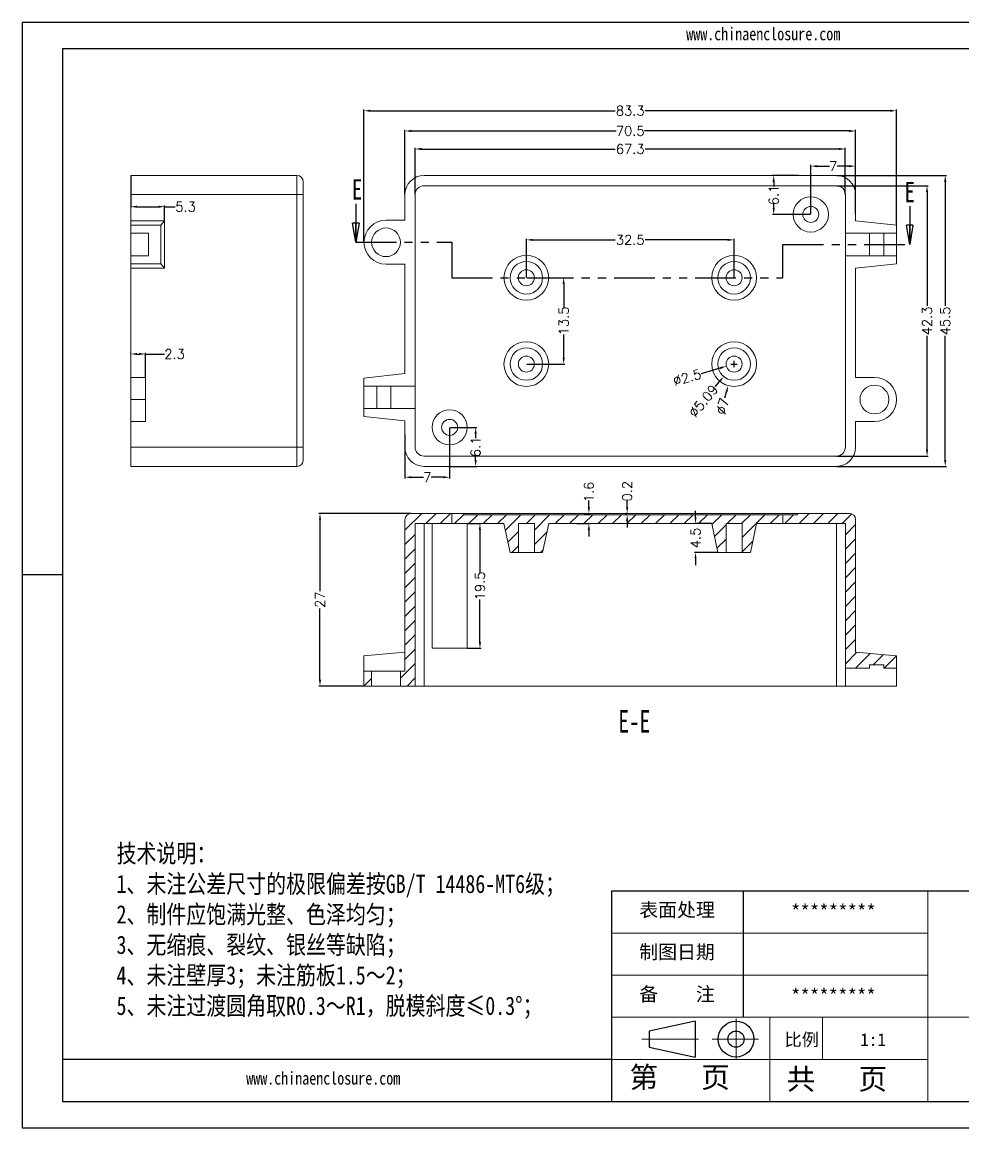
# Model space of a CAD drawing. Header units: inches. Extents: x 3288 to 3801, y 519 to 692.
# Drawn here: x 3556.5 to 3703.7, y 519 to 692 of the extents above; entities that cross this region are included whole.
import ezdxf

# ---------------------------------------------------------------- set-up
doc = ezdxf.new("R2010")
doc.units = ezdxf.units.IN
doc.linetypes.add('CENTER2', pattern=[28.575, 19.05, -3.175, 3.175, -3.175])
doc.linetypes.add('PHANTOM', pattern=[12.7, 6.35, -1.27, 1.27, -1.27, 1.27, -1.27])
doc.layers.add('文字', color=81, linetype='Continuous')
for name, color, linetype, lineweight in [('粗实线', 7, 'Continuous', 30), ('细实线', 3, 'Continuous', 9), ('细点划线', 2, 'CENTER2', 9)]:
    doc.layers.add(name, color=color, linetype=linetype, lineweight=lineweight)
doc.styles.add('SLDTEXTSTYLE0', font='TXT', dxfattribs={"width": 0.75})
doc.styles.add('SLDTEXTSTYLE3', font='TXT', dxfattribs={"width": 0.7})
doc.styles.get("Standard").update_dxf_attribs({"font": 'txt', "bigfont": 'gbcbig.shx'})
doc.styles.add('宋体', font='', dxfattribs={"width": 0.8, "height": 3.5})
doc.styles.get('宋体').set_extended_font_data('SimSun')
doc.dimstyles.new('1.5', dxfattribs={"dimtxt": 1.5, "dimasz": 1, "dimexe": 0.18, "dimexo": 0.0625, "dimgap": 0.1, "dimtad": 0, "dimzin": 12, "dimdsep": 46, "dimtxsty": 'Standard', "dimcen": 0.5, "dimclrd": 3, "dimclre": 3, "dimadec": 0, "dimazin": 0, "dimtfac": 1, "dimtofl": 0, "dimtmove": 0, "dimatfit": 3, "dimfxl": 1, "dimtolj": 1, "dimtzin": 0, "dimarcsym": 0})

# ---------------------------------------------------------------- blocks, each defined once
blk = doc.blocks.new('_CLOSED')
at = {"color": 0, "linetype": 'ByBlock', "lineweight": -2}
for p, q in [((-1, 0.166667), (0, 0)), ((-1, 0.166667), (-1, -0.166667)), ((0, 0), (-1, -0.166667)), ((0, 0), (-1, 0))]:
    blk.add_line(p, q, dxfattribs=at)
blk = doc.blocks.new('*D267')
at = {"color": 3, "lineweight": -2}
for p, q in [((3618.01, 665.08), (3618.01, 672.34)), ((3619.01, 672.16), (3649.31, 672.16)), ((3684.31, 672.16), (3654.01, 672.16)), ((3685.31, 665.08), (3685.31, 672.34))]:
    blk.add_line(p, q, dxfattribs=at)
at = {"color": 3}
for points in [[(3619.01, 672.33), (3619.01, 671.99), (3618.01, 672.16)], [(3684.31, 672.33), (3684.31, 671.99), (3685.31, 672.16)]]:
    blk.add_solid(points, dxfattribs=at)
at = {"layer": 'Defpoints', "color": 0}
for p in [(3685.31, 672.16), (3618.01, 665.02), (3685.31, 665.02)]:
    blk.add_point(p, dxfattribs=at)
at = {"color": 0, "insert": (3651.66, 672.16), "char_height": 1.5, "attachment_point": 5}
blk.add_mtext('\\A1;67.3', dxfattribs=at)
blk = doc.blocks.new('*D268')
at = {"color": 3, "lineweight": -2}
for p, q in [((3616.41, 665.08), (3616.41, 675.16)), ((3617.41, 674.98), (3649.44, 674.98)), ((3685.91, 674.98), (3653.89, 674.98)), ((3686.91, 665.08), (3686.91, 675.16))]:
    blk.add_line(p, q, dxfattribs=at)
at = {"color": 3}
for points in [[(3617.41, 675.14), (3617.41, 674.81), (3616.41, 674.98)], [(3685.91, 675.14), (3685.91, 674.81), (3686.91, 674.98)]]:
    blk.add_solid(points, dxfattribs=at)
at = {"layer": 'Defpoints', "color": 0}
for p in [(3686.91, 674.98), (3616.41, 665.02), (3686.91, 665.02)]:
    blk.add_point(p, dxfattribs=at)
at = {"color": 0, "insert": (3651.66, 674.98), "char_height": 1.5, "attachment_point": 5}
blk.add_mtext('\\A1;70.5', dxfattribs=at)
blk = doc.blocks.new('*D269')
at = {"color": 3, "lineweight": -2}
for p, q in [((3679.91, 661.98), (3679.91, 669.66)), ((3680.91, 669.48), (3682.81, 669.48)), ((3685.91, 669.48), (3684.01, 669.48)), ((3686.91, 661.98), (3686.91, 669.66))]:
    blk.add_line(p, q, dxfattribs=at)
at = {"color": 3}
for points in [[(3680.91, 669.64), (3680.91, 669.31), (3679.91, 669.48)], [(3685.91, 669.64), (3685.91, 669.31), (3686.91, 669.48)]]:
    blk.add_solid(points, dxfattribs=at)
at = {"layer": 'Defpoints', "color": 0}
for p in [(3686.91, 669.48), (3679.91, 661.92), (3686.91, 661.92)]:
    blk.add_point(p, dxfattribs=at)
at = {"color": 0, "insert": (3683.41, 669.48), "char_height": 1.5, "attachment_point": 5}
blk.add_mtext('\\A1;7', dxfattribs=at)
blk = doc.blocks.new('*D270')
at = {"color": 3, "lineweight": -2}
for p, q in [((3677.91, 668.02), (3673.93, 668.02)), ((3674.11, 667.02), (3674.11, 666.32)), ((3674.11, 662.92), (3674.11, 663.62)), ((3679.85, 661.92), (3673.93, 661.92))]:
    blk.add_line(p, q, dxfattribs=at)
at = {"color": 3}
for points in [[(3673.94, 667.02), (3674.27, 667.02), (3674.11, 668.02)], [(3673.94, 662.92), (3674.27, 662.92), (3674.11, 661.92)]]:
    blk.add_solid(points, dxfattribs=at)
at = {"layer": 'Defpoints', "color": 0}
for p in [(3674.11, 668.02), (3677.98, 668.02), (3679.91, 661.92)]:
    blk.add_point(p, dxfattribs=at)
at = {"color": 0, "insert": (3674.11, 664.97), "char_height": 1.5, "attachment_point": 5, "rotation": 90}
blk.add_mtext('\\A1;6.1', dxfattribs=at)
blk = doc.blocks.new('*D271')
at = {"color": 3, "lineweight": -2}
for p, q in [((3635.41, 652.08), (3635.41, 658.13)), ((3636.41, 657.95), (3649.31, 657.95)), ((3666.91, 657.95), (3654.01, 657.95)), ((3667.91, 652.08), (3667.91, 658.13))]:
    blk.add_line(p, q, dxfattribs=at)
at = {"color": 3}
for points in [[(3636.41, 658.11), (3636.41, 657.78), (3635.41, 657.95)], [(3666.91, 658.11), (3666.91, 657.78), (3667.91, 657.95)]]:
    blk.add_solid(points, dxfattribs=at)
at = {"layer": 'Defpoints', "color": 0}
for p in [(3667.91, 657.95), (3635.41, 652.02), (3667.91, 652.02)]:
    blk.add_point(p, dxfattribs=at)
at = {"color": 0, "insert": (3651.66, 657.95), "char_height": 1.5, "attachment_point": 5}
blk.add_mtext('\\A1;32.5', dxfattribs=at)
blk = doc.blocks.new('*D272')
at = {"color": 3, "lineweight": -2}
for p, q in [((3635.48, 652.02), (3641.43, 652.02)), ((3641.25, 651.02), (3641.25, 647.37)), ((3641.25, 639.52), (3641.25, 643.17)), ((3635.48, 638.52), (3641.43, 638.52))]:
    blk.add_line(p, q, dxfattribs=at)
at = {"color": 3}
for points in [[(3641.08, 651.02), (3641.42, 651.02), (3641.25, 652.02)], [(3641.08, 639.52), (3641.42, 639.52), (3641.25, 638.52)]]:
    blk.add_solid(points, dxfattribs=at)
at = {"layer": 'Defpoints', "color": 0}
for p in [(3635.41, 652.02), (3641.25, 652.02), (3635.41, 638.52)]:
    blk.add_point(p, dxfattribs=at)
at = {"color": 0, "insert": (3641.25, 645.27), "char_height": 1.5, "attachment_point": 5, "rotation": 90}
blk.add_mtext('\\A1;13.5', dxfattribs=at)
blk = doc.blocks.new('*D273')
at = {"color": 3, "lineweight": -2}
for p, q in [((3623.48, 628.62), (3627.66, 628.62)), ((3627.48, 627.62), (3627.48, 626.92)), ((3627.48, 623.52), (3627.48, 624.22)), ((3623.48, 622.52), (3627.66, 622.52))]:
    blk.add_line(p, q, dxfattribs=at)
at = {"color": 3}
for points in [[(3627.31, 627.62), (3627.65, 627.62), (3627.48, 628.62)], [(3627.31, 623.52), (3627.65, 623.52), (3627.48, 622.52)]]:
    blk.add_solid(points, dxfattribs=at)
at = {"layer": 'Defpoints', "color": 0}
for p in [(3623.41, 628.62), (3623.41, 622.52), (3627.48, 622.52)]:
    blk.add_point(p, dxfattribs=at)
at = {"color": 0, "insert": (3627.48, 625.57), "char_height": 1.5, "attachment_point": 5, "rotation": 90}
blk.add_mtext('\\A1;6.1', dxfattribs=at)
blk = doc.blocks.new('*D274')
at = {"color": 3, "lineweight": -2}
for p, q in [((3623.41, 628.56), (3623.41, 620.64)), ((3616.41, 627.51), (3616.41, 620.64)), ((3617.41, 620.82), (3619.31, 620.82)), ((3622.41, 620.82), (3620.51, 620.82))]:
    blk.add_line(p, q, dxfattribs=at)
at = {"color": 3}
for points in [[(3617.41, 620.98), (3617.41, 620.65), (3616.41, 620.82)], [(3622.41, 620.98), (3622.41, 620.65), (3623.41, 620.82)]]:
    blk.add_solid(points, dxfattribs=at)
at = {"layer": 'Defpoints', "color": 0}
for p in [(3623.41, 628.62), (3616.41, 627.57), (3616.41, 620.82)]:
    blk.add_point(p, dxfattribs=at)
at = {"color": 0, "insert": (3619.91, 620.82), "char_height": 1.5, "attachment_point": 5}
blk.add_mtext('\\A1;7', dxfattribs=at)
blk = doc.blocks.new('*D275')
at = {"color": 3, "lineweight": -2}
for p, q in [((3610.01, 657.63), (3610.01, 678.32)), ((3611.01, 678.14), (3649.31, 678.14)), ((3692.31, 678.14), (3654.01, 678.14)), ((3693.31, 660.28), (3693.31, 678.32))]:
    blk.add_line(p, q, dxfattribs=at)
at = {"color": 3}
for points in [[(3611.01, 678.31), (3611.01, 677.98), (3610.01, 678.14)], [(3692.31, 678.31), (3692.31, 677.98), (3693.31, 678.14)]]:
    blk.add_solid(points, dxfattribs=at)
at = {"layer": 'Defpoints', "color": 0}
for p in [(3693.31, 678.14), (3693.31, 660.22), (3610.01, 657.57)]:
    blk.add_point(p, dxfattribs=at)
at = {"color": 0, "insert": (3651.66, 678.14), "char_height": 1.5, "attachment_point": 5}
blk.add_mtext('\\A1;83.3', dxfattribs=at)
blk = doc.blocks.new('*D278')
at = {"color": 3, "lineweight": -2}
for p, q in [((3683.98, 666.42), (3698.27, 666.42)), ((3698.09, 665.42), (3698.09, 647.62)), ((3698.09, 625.12), (3698.09, 642.92)), ((3683.98, 624.12), (3698.27, 624.12))]:
    blk.add_line(p, q, dxfattribs=at)
at = {"color": 3}
for points in [[(3697.93, 665.42), (3698.26, 665.42), (3698.09, 666.42)], [(3697.93, 625.12), (3698.26, 625.12), (3698.09, 624.12)]]:
    blk.add_solid(points, dxfattribs=at)
at = {"layer": 'Defpoints', "color": 0}
for p in [(3683.91, 666.42), (3698.09, 666.42), (3683.91, 624.12)]:
    blk.add_point(p, dxfattribs=at)
at = {"color": 0, "insert": (3698.09, 645.27), "char_height": 1.5, "attachment_point": 5, "rotation": 90}
blk.add_mtext('\\A1;42.3', dxfattribs=at)
blk = doc.blocks.new('*D279')
at = {"color": 3, "lineweight": -2}
for p, q in [((3683.98, 668.02), (3701.12, 668.02)), ((3700.94, 667.02), (3700.94, 647.62)), ((3700.94, 623.52), (3700.94, 642.92)), ((3683.98, 622.52), (3701.12, 622.52))]:
    blk.add_line(p, q, dxfattribs=at)
at = {"color": 3}
for points in [[(3700.77, 667.02), (3701.11, 667.02), (3700.94, 668.02)], [(3700.77, 623.52), (3701.11, 623.52), (3700.94, 622.52)]]:
    blk.add_solid(points, dxfattribs=at)
at = {"layer": 'Defpoints', "color": 0}
for p in [(3683.91, 668.02), (3683.91, 622.52), (3700.94, 622.52)]:
    blk.add_point(p, dxfattribs=at)
at = {"color": 0, "insert": (3700.94, 645.27), "char_height": 1.5, "attachment_point": 5, "rotation": 90}
blk.add_mtext('\\A1;45.5', dxfattribs=at)
blk = doc.blocks.new('*D292')
at = {"color": 3, "lineweight": -2}
for p, q in [((3617.35, 615.16), (3602.95, 615.16)), ((3603.13, 614.16), (3603.13, 603.01)), ((3603.13, 589.16), (3603.13, 600.31)), ((3609.95, 588.16), (3602.95, 588.16))]:
    blk.add_line(p, q, dxfattribs=at)
at = {"color": 3}
for points in [[(3602.97, 614.16), (3603.3, 614.16), (3603.13, 615.16)], [(3602.97, 589.16), (3603.3, 589.16), (3603.13, 588.16)]]:
    blk.add_solid(points, dxfattribs=at)
at = {"layer": 'Defpoints', "color": 0}
for p in [(3603.13, 615.16), (3617.41, 615.16), (3610.01, 588.16)]:
    blk.add_point(p, dxfattribs=at)
at = {"color": 0, "insert": (3603.13, 601.66), "char_height": 1.5, "attachment_point": 5, "rotation": 90}
blk.add_mtext('\\A1;27', dxfattribs=at)
blk = doc.blocks.new('*D293')
at = {"color": 3, "lineweight": -2}
for p, q in [((3626.23, 613.56), (3628.33, 613.56)), ((3628.15, 612.56), (3628.15, 605.91)), ((3628.15, 595.06), (3628.15, 601.71)), ((3626.23, 594.06), (3628.33, 594.06))]:
    blk.add_line(p, q, dxfattribs=at)
at = {"color": 3}
for points in [[(3627.98, 612.56), (3628.32, 612.56), (3628.15, 613.56)], [(3627.98, 595.06), (3628.32, 595.06), (3628.15, 594.06)]]:
    blk.add_solid(points, dxfattribs=at)
at = {"layer": 'Defpoints', "color": 0}
for p in [(3626.16, 613.56), (3628.15, 613.56), (3626.16, 594.06)]:
    blk.add_point(p, dxfattribs=at)
at = {"color": 0, "insert": (3628.15, 603.81), "char_height": 1.5, "attachment_point": 5, "rotation": 90}
blk.add_mtext('\\A1;19.5', dxfattribs=at)
blk = doc.blocks.new('*D294')
at = {"color": 3, "lineweight": -2}
for p, q in [((3645.19, 616.16), (3645.19, 617.16)), ((3644.5, 615.16), (3645.37, 615.16)), ((3643.3, 613.56), (3645.37, 613.56)), ((3645.19, 612.56), (3645.19, 611.56))]:
    blk.add_line(p, q, dxfattribs=at)
at = {"color": 3}
for points in [[(3645.02, 616.16), (3645.36, 616.16), (3645.19, 615.16)], [(3645.02, 612.56), (3645.36, 612.56), (3645.19, 613.56)]]:
    blk.add_solid(points, dxfattribs=at)
at = {"layer": 'Defpoints', "color": 0}
for p in [(3644.44, 615.16), (3645.19, 615.16), (3643.24, 613.56)]:
    blk.add_point(p, dxfattribs=at)
at = {"color": 0, "insert": (3645.19, 618.51), "char_height": 1.5, "attachment_point": 5, "rotation": 90}
blk.add_mtext('\\A1;1.6', dxfattribs=at)
blk = doc.blocks.new('*D295')
at = {"color": 3, "lineweight": -2}
for p, q in [((3651.18, 616.16), (3651.18, 617.16)), ((3651.12, 615.16), (3651, 615.16)), ((3651.12, 614.96), (3651, 614.96)), ((3651.18, 613.96), (3651.18, 612.96))]:
    blk.add_line(p, q, dxfattribs=at)
at = {"color": 3}
for points in [[(3651.02, 616.16), (3651.35, 616.16), (3651.18, 615.16)], [(3651.02, 613.96), (3651.35, 613.96), (3651.18, 614.96)]]:
    blk.add_solid(points, dxfattribs=at)
at = {"layer": 'Defpoints', "color": 0}
for p in [(3651.18, 615.16), (3651.18, 615.16), (3651.18, 614.96)]:
    blk.add_point(p, dxfattribs=at)
at = {"color": 0, "insert": (3651.18, 618.63), "char_height": 1.5, "attachment_point": 5, "rotation": 90}
blk.add_mtext('\\A1;0.2', dxfattribs=at)
blk = doc.blocks.new('*D296')
at = {"color": 3, "lineweight": -2}
for p, q in [((3661.88, 614.56), (3661.88, 615.56)), ((3664.35, 613.56), (3661.7, 613.56)), ((3665.31, 609.06), (3661.7, 609.06)), ((3661.88, 608.06), (3661.88, 607.06))]:
    blk.add_line(p, q, dxfattribs=at)
at = {"color": 3}
for points in [[(3661.71, 614.56), (3662.04, 614.56), (3661.88, 613.56)], [(3661.71, 608.06), (3662.04, 608.06), (3661.88, 609.06)]]:
    blk.add_solid(points, dxfattribs=at)
at = {"layer": 'Defpoints', "color": 0}
for p in [(3661.88, 613.56), (3664.41, 613.56), (3665.37, 609.06)]:
    blk.add_point(p, dxfattribs=at)
at = {"color": 0, "insert": (3661.88, 611.31), "char_height": 1.5, "attachment_point": 5, "rotation": 90}
blk.add_mtext('\\A1;4.5', dxfattribs=at)
blk = doc.blocks.new('*D297')
at = {"color": 3, "lineweight": -2}
for p, q in [((3667.41, 638.52), (3668.41, 638.52)), ((3667.91, 638.02), (3667.91, 639.02)), ((3662.82, 637.07), (3665.75, 637.91))]:
    blk.add_line(p, q, dxfattribs=at)
at = {"color": 3}
blk.add_solid([(3665.7, 638.07), (3665.79, 637.74), (3666.71, 638.18)], dxfattribs=at)
at = {"layer": 'Defpoints', "color": 0}
for p in [(3669.11, 638.86), (3666.71, 638.18)]:
    blk.add_point(p, dxfattribs=at)
at = {"color": 0, "insert": (3660.56, 636.43), "char_height": 1.5, "attachment_point": 5, "rotation": 15.9124}
blk.add_mtext('\\A1;∅2.5', dxfattribs=at)
blk = doc.blocks.new('*D298')
at = {"color": 3, "lineweight": -2}
for p, q in [((3667.41, 638.52), (3668.41, 638.52)), ((3667.91, 638.02), (3667.91, 639.02)), ((3665, 635.03), (3665.64, 635.8))]:
    blk.add_line(p, q, dxfattribs=at)
at = {"color": 3}
blk.add_solid([(3665.52, 635.91), (3665.77, 635.69), (3666.28, 636.57)], dxfattribs=at)
at = {"layer": 'Defpoints', "color": 0}
for p in [(3669.54, 640.48), (3666.28, 636.57)]:
    blk.add_point(p, dxfattribs=at)
at = {"color": 0, "insert": (3663.1, 632.75), "char_height": 1.5, "attachment_point": 5, "rotation": 50.1981}
blk.add_mtext('\\A1;∅5.09', dxfattribs=at)
blk = doc.blocks.new('*D299')
at = {"color": 3, "lineweight": -2}
for p, q in [((3667.41, 638.52), (3668.41, 638.52)), ((3667.91, 638.02), (3667.91, 639.02)), ((3666.47, 633.22), (3666.73, 634.18))]:
    blk.add_line(p, q, dxfattribs=at)
at = {"color": 3}
blk.add_solid([(3666.57, 634.22), (3666.89, 634.14), (3666.99, 635.15)], dxfattribs=at)
at = {"layer": 'Defpoints', "color": 0}
for p in [(3668.83, 641.9), (3666.99, 635.15)]:
    blk.add_point(p, dxfattribs=at)
at = {"color": 0, "insert": (3666.11, 631.91), "char_height": 1.5, "attachment_point": 5, "rotation": 74.7433}
blk.add_mtext('\\A1;∅7', dxfattribs=at)
blk = doc.blocks.new('*D300')
at = {"color": 3, "lineweight": -2}
for p, q in [((3573.52, 667.96), (3573.52, 662.95)), ((3574.52, 663.13), (3577.82, 663.13)), ((3578.82, 660.98), (3578.82, 663.31)), ((3578.82, 663.13), (3580.5, 663.13))]:
    blk.add_line(p, q, dxfattribs=at)
at = {"color": 3}
for points in [[(3574.52, 663.3), (3574.52, 662.96), (3573.52, 663.13)], [(3577.82, 663.3), (3577.82, 662.96), (3578.82, 663.13)]]:
    blk.add_solid(points, dxfattribs=at)
at = {"layer": 'Defpoints', "color": 0}
for p in [(3573.52, 668.02), (3573.52, 663.13), (3578.82, 660.92)]:
    blk.add_point(p, dxfattribs=at)
at = {"color": 0, "insert": (3582.1, 663.13), "char_height": 1.5, "attachment_point": 5}
blk.add_mtext('\\A1;5.3', dxfattribs=at)
blk = doc.blocks.new('*D301')
at = {"color": 3, "lineweight": -2}
for p, q in [((3573.52, 640.16), (3573.52, 640.27)), ((3574.52, 640.09), (3574.82, 640.09)), ((3575.82, 636.48), (3575.82, 640.27)), ((3575.82, 640.09), (3578.78, 640.09))]:
    blk.add_line(p, q, dxfattribs=at)
at = {"color": 3}
for points in [[(3574.52, 640.26), (3574.52, 639.93), (3573.52, 640.09)], [(3574.82, 640.26), (3574.82, 639.93), (3575.82, 640.09)]]:
    blk.add_solid(points, dxfattribs=at)
at = {"layer": 'Defpoints', "color": 0}
for p in [(3573.52, 640.09), (3573.52, 640.09), (3575.82, 636.42)]:
    blk.add_point(p, dxfattribs=at)
at = {"color": 0, "insert": (3580.38, 640.09), "char_height": 1.5, "attachment_point": 5}
blk.add_mtext('\\A1;2.3', dxfattribs=at)

msp = doc.modelspace()

# ---------------------------------------------------------------- hatches: boundary and pattern name
at = {"linetype": 'Continuous', "lineweight": 0}
h = msp.add_hatch(dxfattribs=at)
h.set_pattern_fill('ANSI31', color=4, scale=0.5, style=0)
edge = h.paths.add_edge_path(flags=0)
edge.add_line((3623.744, 613.557), (3623.744, 615.157))
edge.add_line((3623.744, 615.157), (3617.413, 615.157))
edge.add_arc((3617.413, 614.157), 1, 90, 180)
edge.add_line((3616.413, 614.157), (3616.413, 590.457))
edge.add_line((3616.413, 590.457), (3615.713, 590.457))
edge.add_line((3615.713, 590.457), (3615.713, 588.157))
edge.add_line((3615.713, 588.157), (3618.013, 588.157))
edge.add_line((3618.013, 588.157), (3618.013, 613.557))
edge.add_line((3618.013, 613.557), (3623.744, 613.557))
h = msp.add_hatch(dxfattribs=at)
h.set_pattern_fill('ANSI31', color=4, scale=0.5, style=0)
h.paths.add_polyline_path([(3625.513, 614.957), (3625.513, 615.157), (3623.744, 615.157), (3623.744, 613.557), (3631.913, 613.557), (3632.869, 609.057), (3634.163, 609.057), (3634.163, 613.557), (3636.663, 613.557), (3636.663, 609.057), (3637.956, 609.057), (3638.913, 613.557), (3664.413, 613.557), (3665.369, 609.057), (3666.663, 609.057), (3666.663, 613.557), (3669.163, 613.557), (3669.163, 609.057), (3670.456, 609.057), (3671.413, 613.557), (3675.556, 613.557), (3675.556, 614.957)], flags=0)
h = msp.add_hatch(dxfattribs=at)
h.set_pattern_fill('ANSI31', color=4, scale=0.5, style=0)
edge = h.paths.add_edge_path(flags=0)
edge.add_line((3677.813, 614.957), (3675.556, 614.957))
edge.add_line((3675.556, 614.957), (3675.556, 613.557))
edge.add_line((3675.556, 613.557), (3685.313, 613.557))
edge.add_line((3685.313, 613.557), (3685.313, 590.957))
edge.add_line((3685.313, 590.957), (3689.113, 590.957))
edge.add_line((3689.113, 590.957), (3689.113, 591.457))
edge.add_line((3689.113, 591.457), (3691.313, 591.457))
edge.add_line((3691.313, 591.457), (3691.313, 590.957))
edge.add_line((3691.313, 590.957), (3693.313, 590.957))
edge.add_line((3693.313, 590.957), (3693.313, 592.897))
edge.add_line((3693.313, 592.897), (3686.913, 593.457))
edge.add_line((3686.913, 593.457), (3686.913, 614.157))
edge.add_arc((3685.913, 614.157), 1, 0, 90)
edge.add_line((3685.913, 615.157), (3677.813, 615.157))
edge.add_line((3677.813, 615.157), (3677.813, 614.957))
h = msp.add_hatch(dxfattribs=at)
h.set_pattern_fill('ANSI31', color=4, scale=0.5, style=0)
h.paths.add_polyline_path([(3610.013, 590.457), (3610.013, 588.157), (3611.213, 588.157), (3611.213, 590.457)], flags=0)

# ---------------------------------------------------------------- linework, layer by layer
for p, q in [((3556.531, 692.009), (3801.158, 692.009)), ((3556.531, 692.009), (3556.531, 519.041)), ((3562.861, 687.891), (3797.04, 687.891)), ((3562.861, 687.891), (3562.861, 523.159)), ((3562.861, 605.525), (3556.531, 605.525)), ((3556.531, 599.119), (3556.531, 519.041)), ((3648.781, 523.159), (3648.781, 556.105)), ((3648.781, 556.105), (3797.04, 556.105)), ((3669.372, 536.337), (3669.372, 556.105)), ((3648.781, 529.748), (3562.861, 529.748)), ((3562.861, 523.159), (3797.04, 523.159)), ((3556.531, 519.041), (3801.158, 519.041)), ((3556.531, 519.041), (3669.784, 519.041))]:
    msp.add_line(p, q)
at = {"color": 7, "linetype": 'Continuous', "lineweight": 15}
for p, q in [((3573.516, 668.022), (3599.516, 668.022)), ((3573.516, 665.022), (3573.516, 668.022)), ((3599.516, 668.022), (3599.516, 665.022)), ((3683.913, 668.022), (3619.413, 668.022)), ((3600.516, 665.022), (3600.516, 667.022)), ((3683.913, 666.422), (3619.413, 666.422)), ((3599.516, 665.022), (3573.516, 665.022)), ((3573.516, 660.922), (3573.516, 665.022)), ((3600.516, 665.022), (3599.516, 665.022)), ((3599.516, 625.522), (3599.516, 665.022)), ((3600.516, 665.022), (3600.516, 625.522)), ((3616.413, 665.022), (3616.413, 661.022)), ((3618.013, 665.022), (3618.013, 635.072)), ((3685.313, 658.972), (3685.313, 665.022)), ((3686.913, 660.922), (3686.913, 665.022)), ((3578.816, 660.922), (3573.516, 660.922)), ((3573.516, 660.222), (3573.516, 660.922)), ((3578.256, 660.222), (3578.816, 660.922)), ((3578.816, 660.922), (3578.816, 653.522)), ((3616.413, 661.022), (3613.463, 661.022)), ((3693.313, 660.222), (3686.913, 660.922)), ((3573.516, 658.972), (3573.516, 660.222)), ((3578.256, 660.222), (3573.516, 660.222)), ((3578.256, 654.222), (3578.256, 660.222)), ((3693.313, 658.972), (3693.313, 660.222)), ((3576.316, 658.972), (3573.516, 658.972)), ((3573.516, 658.972), (3573.516, 655.472)), ((3576.316, 658.972), (3576.316, 655.472)), ((3693.313, 658.972), (3685.313, 658.972)), ((3685.313, 658.972), (3685.313, 655.472)), ((3689.113, 658.972), (3689.113, 655.472)), ((3691.313, 655.472), (3691.313, 658.972)), ((3693.313, 658.972), (3693.313, 655.472)), ((3573.516, 654.222), (3573.516, 655.472)), ((3573.516, 655.472), (3576.316, 655.472)), ((3578.256, 654.222), (3573.516, 654.222)), ((3573.516, 653.522), (3573.516, 654.222)), ((3578.816, 653.522), (3578.256, 654.222)), ((3613.463, 654.122), (3616.413, 654.122)), ((3616.413, 654.122), (3616.413, 637.022)), ((3685.313, 655.472), (3693.313, 655.472)), ((3685.313, 625.522), (3685.313, 655.472)), ((3686.913, 653.522), (3693.313, 654.222)), ((3693.313, 654.222), (3693.313, 655.472)), ((3578.816, 653.522), (3573.516, 653.522)), ((3573.516, 636.422), (3573.516, 653.522)), ((3686.913, 636.422), (3686.913, 653.522)), ((3616.413, 637.022), (3610.013, 636.322)), ((3573.516, 636.422), (3575.816, 636.422)), ((3573.516, 632.972), (3573.516, 636.422)), ((3575.816, 636.422), (3575.816, 632.972)), ((3610.013, 636.322), (3610.013, 635.072)), ((3618.013, 635.072), (3610.013, 635.072)), ((3610.013, 631.572), (3610.013, 635.072)), ((3612.013, 635.072), (3612.013, 631.572)), ((3614.213, 631.572), (3614.213, 635.072)), ((3618.013, 631.572), (3618.013, 635.072)), ((3689.863, 636.422), (3686.913, 636.422)), ((3573.516, 629.522), (3573.516, 632.972)), ((3575.816, 632.972), (3573.516, 632.972)), ((3575.816, 632.972), (3575.816, 629.522)), ((3610.013, 631.572), (3610.013, 630.322)), ((3610.013, 631.572), (3618.013, 631.572)), ((3618.013, 631.572), (3618.013, 625.522)), ((3610.013, 630.322), (3616.413, 629.622)), ((3616.413, 629.622), (3616.413, 625.522)), ((3575.816, 629.522), (3573.516, 629.522)), ((3573.516, 625.522), (3573.516, 629.522)), ((3686.913, 629.522), (3689.863, 629.522)), ((3686.913, 625.522), (3686.913, 629.522)), ((3573.516, 625.522), (3599.516, 625.522)), ((3573.516, 622.522), (3573.516, 625.522)), ((3599.516, 625.522), (3599.516, 622.522)), ((3599.516, 625.522), (3600.516, 625.522)), ((3600.516, 623.522), (3600.516, 625.522)), ((3619.413, 624.122), (3683.913, 624.122)), ((3599.516, 622.522), (3573.516, 622.522)), ((3619.413, 622.522), (3683.913, 622.522)), ((3616.413, 614.157), (3616.413, 590.457)), ((3623.744, 615.157), (3617.413, 615.157)), ((3623.744, 613.557), (3623.744, 615.157)), ((3625.513, 615.157), (3623.744, 615.157)), ((3625.513, 614.957), (3625.513, 615.157)), ((3677.813, 615.157), (3625.513, 615.157)), ((3625.513, 614.957), (3675.556, 614.957)), ((3675.556, 613.557), (3675.556, 614.957)), ((3675.556, 614.957), (3677.813, 614.957)), ((3677.813, 615.157), (3677.813, 614.957)), ((3685.913, 615.157), (3677.813, 615.157)), ((3686.913, 593.457), (3686.913, 614.157)), ((3623.744, 613.557), (3618.013, 613.557)), ((3618.013, 613.557), (3618.013, 588.157)), ((3619.413, 588.157), (3619.413, 613.557)), ((3620.663, 613.557), (3620.663, 594.057)), ((3631.913, 613.557), (3623.744, 613.557)), ((3626.163, 594.057), (3626.163, 613.557)), ((3631.913, 613.557), (3632.869, 609.057)), ((3636.663, 613.557), (3634.163, 613.557)), ((3634.163, 613.557), (3634.163, 609.057)), ((3636.663, 609.057), (3636.663, 613.557)), ((3637.956, 609.057), (3638.913, 613.557)), ((3664.413, 613.557), (3638.913, 613.557)), ((3665.369, 609.057), (3664.413, 613.557)), ((3669.163, 613.557), (3666.663, 613.557)), ((3666.663, 609.057), (3666.663, 613.557)), ((3669.163, 613.557), (3669.163, 609.057)), ((3671.413, 613.557), (3670.456, 609.057)), ((3675.556, 613.557), (3671.413, 613.557)), ((3685.313, 613.557), (3675.556, 613.557)), ((3683.913, 613.557), (3683.913, 588.157)), ((3685.313, 590.957), (3685.313, 613.557)), ((3634.163, 609.057), (3632.869, 609.057)), ((3634.163, 609.057), (3636.663, 609.057)), ((3637.956, 609.057), (3636.663, 609.057)), ((3666.663, 609.057), (3665.369, 609.057)), ((3669.163, 609.057), (3666.663, 609.057)), ((3670.456, 609.057), (3669.163, 609.057)), ((3616.413, 593.457), (3610.013, 592.897)), ((3626.163, 594.057), (3620.663, 594.057)), ((3686.913, 593.457), (3693.313, 592.897)), ((3610.013, 592.897), (3610.013, 590.457)), ((3693.313, 592.897), (3693.313, 590.957)), ((3610.013, 590.457), (3610.013, 588.157)), ((3610.013, 590.457), (3611.213, 590.457)), ((3611.213, 588.157), (3611.213, 590.457)), ((3611.213, 590.457), (3615.713, 590.457)), ((3615.713, 590.457), (3615.713, 588.157)), ((3615.713, 590.457), (3616.413, 590.457)), ((3689.113, 590.957), (3685.313, 590.957)), ((3685.313, 590.957), (3685.313, 588.157)), ((3691.313, 591.457), (3689.113, 591.457)), ((3689.113, 590.957), (3689.113, 591.457)), ((3691.313, 591.457), (3691.313, 590.957)), ((3693.313, 590.957), (3691.313, 590.957)), ((3693.313, 588.157), (3693.313, 590.957)), ((3611.213, 588.157), (3610.013, 588.157)), ((3611.213, 588.157), (3615.713, 588.157)), ((3618.013, 588.157), (3615.713, 588.157)), ((3618.013, 588.157), (3619.413, 588.157)), ((3619.413, 588.157), (3683.913, 588.157)), ((3683.913, 588.157), (3685.313, 588.157)), ((3685.313, 588.157), (3693.313, 588.157))]:
    msp.add_line(p, q, dxfattribs=at)
at = {"color": 7, "linetype": 'Continuous', "lineweight": 30}
for p, q in [((3608.733, 663.572), (3608.733, 657.572)), ((3695.389, 663.222), (3695.389, 657.222))]:
    msp.add_line(p, q, dxfattribs=at)
at = {"color": 1, "linetype": 'PHANTOM', "lineweight": 30}
for p, q in [((3608.733, 657.572), (3623.744, 657.572)), ((3623.744, 657.572), (3623.744, 652.022)), ((3675.556, 652.022), (3675.556, 657.222)), ((3675.556, 657.222), (3695.389, 657.222)), ((3623.744, 652.022), (3675.556, 652.022))]:
    msp.add_line(p, q, dxfattribs=at)
at = {"color": 7, "linetype": 'Continuous', "lineweight": 15}
for centre, radius in [((3679.913, 661.922), 2.75), ((3679.913, 661.922), 1.25), ((3613.463, 657.572), 2.25), ((3635.413, 652.022), 3.5), ((3635.413, 652.022), 2.543), ((3667.913, 652.022), 3.5), ((3667.913, 652.022), 2.543), ((3635.413, 652.022), 1.25), ((3667.913, 652.022), 1.25), ((3635.413, 638.522), 3.5), ((3667.913, 638.522), 3.5), ((3635.413, 638.522), 2.543), ((3667.913, 638.522), 2.543), ((3635.413, 638.522), 1.25), ((3667.913, 638.522), 1.25), ((3689.863, 632.972), 2.25), ((3623.413, 628.622), 2.75), ((3623.413, 628.622), 1.25)]:
    msp.add_circle(centre, radius, dxfattribs=at)
for centre, radius, start, end in [((3599.516, 667.022), 1, 0, 90), ((3619.413, 665.022), 3, 90, 180), ((3683.913, 665.022), 3, 0, 90), ((3619.413, 665.022), 1.4, 90, 180), ((3683.913, 665.022), 1.4, 0, 90), ((3613.463, 657.572), 3.45, 90, 180), ((3613.463, 657.572), 3.45, 180, 270), ((3689.863, 632.972), 3.45, 0, 90), ((3689.863, 632.972), 3.45, 270, 0), ((3619.413, 625.522), 3, 180, 270), ((3619.413, 625.522), 1.4, 180, 270), ((3683.913, 625.522), 1.4, 270, 0), ((3683.913, 625.522), 3, 270, 0), ((3599.516, 623.522), 1, 270, 0), ((3617.413, 614.157), 1, 90, 180), ((3685.913, 614.157), 1, 0, 90)]:
    msp.add_arc(centre, radius, start, end, dxfattribs=at)
at = {"layer": '粗实线', "color": 7}
for p, q in [((3661.804, 535.721), (3654.604, 534.195)), ((3661.804, 535.721), (3661.804, 530.078)), ((3654.604, 534.195), (3654.604, 531.649)), ((3654.604, 531.649), (3661.804, 530.078))]:
    msp.add_line(p, q, dxfattribs=at)
for radius in [2.799, 1.273]:
    msp.add_circle((3668.211, 532.922), radius, dxfattribs=at)
at = {"layer": '细实线', "color": 7}
for p, q in [((3698.2, 556.105), (3698.2, 523.159)), ((3698.2, 549.516), (3648.781, 549.516)), ((3698.2, 542.927), (3648.781, 542.927)), ((3797.04, 536.337), (3648.781, 536.337)), ((3673.491, 536.337), (3673.491, 523.159)), ((3681.727, 536.337), (3681.727, 529.748)), ((3698.2, 529.748), (3648.781, 529.748))]:
    msp.add_line(p, q, dxfattribs=at)
at = {"layer": '细点划线', "color": 7}
for p, q in [((3668.211, 536.144), (3668.211, 529.748)), ((3653.456, 532.922), (3662.355, 532.922)), ((3664.468, 532.922), (3671.703, 532.922))]:
    msp.add_line(p, q, dxfattribs=at)

# ---------------------------------------------------------------- block references
at = {"color": 7, "linetype": 'Continuous', "lineweight": 30, "xscale": 3, "yscale": 3, "zscale": 0.5, "rotation": 270}
for p in [(3608.733, 657.572), (3695.389, 657.222)]:
    msp.add_blockref('_CLOSED', p, dxfattribs=at)

# ---------------------------------------------------------------- texts
at = {"color": 7, "linetype": 'Continuous', "char_height": 3.175, "attachment_point": 1, "style": 'SLDTEXTSTYLE0'}
for insert in [(3608.126, 667.426), (3694.573, 667.009)]:
    msp.add_mtext('E', dxfattribs=dict(at, insert=insert))
at = {"color": 0, "linetype": 'Continuous', "lineweight": 0, "insert": (3652.303, 584.388), "char_height": 3.5, "attachment_point": 2, "style": 'SLDTEXTSTYLE3'}
msp.add_mtext('E-E', dxfattribs=at)
at = {"char_height": 2.167, "width": 1231.61197, "attachment_point": 1}
for s, insert in [('{\\fSimHei|b0|i0|c134|p49;表面处理}', (3653.078, 554.235)), ('{\\fSimHei|b0|i0|c134|p49;*********}', (3676.813, 553.957)), ('{\\fSimHei|b0|i0|c134|p49;制图日期}', (3653.078, 547.646)), ('{\\fSimHei|b0|i0|c134|p49;备    注}', (3653.078, 541.057)), ('{\\fSimHei|b0|i0|c134|p49;*********}', (3676.813, 540.778))]:
    msp.add_mtext(s, dxfattribs=dict(at, insert=insert))
at = {"layer": '文字', "color": 0, "attachment_point": 1, "style": '宋体'}
for s, insert, char_height, width in [('www.chinaenclosure.com', (3660.418, 691.179), 2.01339, 35.37332), ('{\\H1.111x;技术说明：\\P1、未注公差尺寸的极限偏差按GB/T 14486-MT6级；\\P2、制件应饱满光整、色泽均匀；\\P3、无缩痕、裂纹、银丝等缺陷；\\P4、未注壁厚3；未注筋板1.5～2；\\P5、未注过渡圆角取R0.3～R1，脱模斜度≤0.3%%D；}', (3571.301, 563.407), 2.57394, 93.75138), ('www.chinaenclosure.com', (3591.585, 527.82), 2.01339, 35.37332)]:
    msp.add_mtext(s, dxfattribs=dict(at, insert=insert, char_height=char_height, width=width))
at = {"layer": '细实线', "color": 7, "attachment_point": 1}
for s, insert, char_height, width in [('{\\fSimSun|b0|i0|c134|p54;比例}', (3675.797, 533.842), 1.97678, 8.67746), ('{\\fSimSun|b0|i0|c134|p54;1:1}', (3687.637, 533.842), 1.97678, 8.67746), ('{\\fSimSun|b0|i0|c134|p54;第   页}', (3651.553, 528.616), 3.29464, 24.70978), ('{\\fSimSun|b0|i0|c134|p54; 共   页}', (3673.894, 528.336), 3.29464, 24.70978)]:
    msp.add_mtext(s, dxfattribs=dict(at, insert=insert, char_height=char_height, width=width))

# ---------------------------------------------------------------- dimensions: what is measured, and where the dimension line sits
for base, p1, p2, picture, middle in [((3693.313, 678.142), (3610.013, 657.572), (3693.313, 660.222), '*D275', (3651.663, 678.142)), ((3686.913, 674.976), (3616.413, 665.022), (3686.913, 665.022), '*D268', (3651.663, 674.976)), ((3685.313, 672.161), (3618.013, 665.022), (3685.313, 665.022), '*D267', (3651.663, 672.161)), ((3573.516, 663.131), (3578.816, 660.922), (3573.516, 668.022), '*D300', (3582.096, 663.131)), ((3573.516, 640.095), (3575.816, 636.422), (3573.516, 640.095), '*D301', (3580.381, 640.095))]:
    dim = msp.add_linear_dim(base=base, p1=p1, p2=p2, dimstyle='1.5')
    dim.commit()
    dim.dimension.update_dxf_attribs({"geometry": picture, "text_midpoint": middle, "dimtype": 160})
for base, p1, p2, picture, middle in [((3686.913, 669.478), (3679.913, 661.922), (3686.913, 661.922), '*D269', (3683.413, 669.478)), ((3667.913, 657.945), (3635.413, 652.022), (3667.913, 652.022), '*D271', (3651.663, 657.945)), ((3616.413, 620.815), (3623.413, 628.622), (3616.413, 627.572), '*D274', (3619.913, 620.815))]:
    dim = msp.add_linear_dim(base=base, p1=p1, p2=p2, dimstyle='1.5')
    dim.commit()
    dim.dimension.update_dxf_attribs({"geometry": picture, "text_midpoint": middle})
for base, p1, p2, picture, middle in [((3674.105, 668.022), (3679.913, 661.922), (3677.975, 668.022), '*D270', (3674.105, 664.972)), ((3700.941, 622.522), (3683.913, 668.022), (3683.913, 622.522), '*D279', (3700.941, 645.272)), ((3698.092, 666.422), (3683.913, 624.122), (3683.913, 666.422), '*D278', (3698.092, 645.272)), ((3641.249, 652.022), (3635.413, 638.522), (3635.413, 652.022), '*D272', (3641.249, 645.272)), ((3627.481, 622.522), (3623.413, 628.622), (3623.413, 622.522), '*D273', (3627.481, 625.572)), ((3645.189, 615.157), (3643.24, 613.557), (3644.437, 615.157), '*D294', (3645.189, 618.507)), ((3603.133, 615.157), (3610.013, 588.157), (3617.413, 615.157), '*D292', (3603.133, 601.657)), ((3661.876, 613.557), (3665.369, 609.057), (3664.413, 613.557), '*D296', (3661.876, 611.307)), ((3628.151, 613.557), (3626.163, 594.057), (3626.163, 613.557), '*D293', (3628.151, 603.807))]:
    dim = msp.add_linear_dim(base=base, p1=p1, p2=p2, angle=90, dimstyle='1.5')
    dim.commit()
    dim.dimension.update_dxf_attribs({"geometry": picture, "text_midpoint": middle})
for p1, p2, picture, middle in [((3668.834, 641.899), (3666.992, 635.145), '*D299', (3666.11, 631.913)), ((3669.541, 640.476), (3666.284, 636.568), '*D298', (3663.1, 632.746))]:
    dim = msp.add_diameter_dim_2p(p1=p1, p2=p2, dimstyle='1.5')
    dim.commit()
    dim.dimension.update_dxf_attribs({"geometry": picture, "text_midpoint": middle})
dim = msp.add_diameter_dim_2p(p1=(3669.115, 638.865), p2=(3666.711, 638.179), dimstyle='1.5')
dim.commit()
dim.dimension.update_dxf_attribs({"geometry": '*D297', "text_midpoint": (3660.561, 636.426), "dimtype": 163})
dim = msp.add_linear_dim(base=(3651.182, 615.157), p1=(3651.182, 614.957), p2=(3651.182, 615.157), angle=90, text='0<>', dimstyle='1.5')
dim.commit()
dim.dimension.update_dxf_attribs({"geometry": '*D295', "text_midpoint": (3651.182, 618.632)})

doc.saveas('drawing.dxf')
